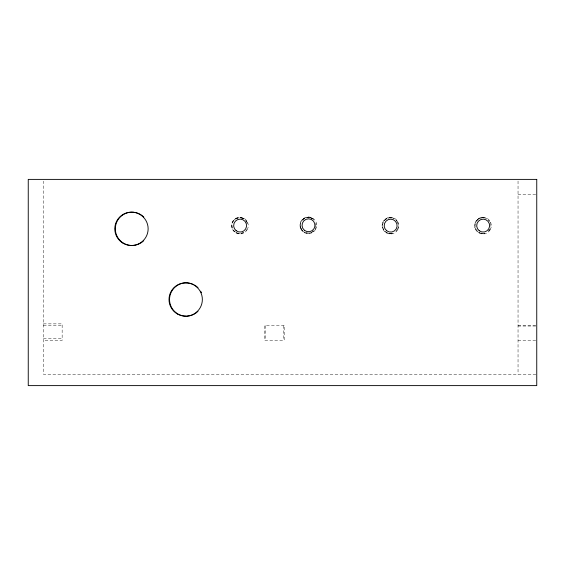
<?xml version="1.0" encoding="UTF-8"?>
<svg xmlns="http://www.w3.org/2000/svg" width="565" height="565" viewBox="0 0 565 565"><rect width="100%" height="100%" fill="white"/><g stroke="black" fill="none" stroke-linecap="round" stroke-linejoin="round"><path stroke-width="0.42" stroke-dasharray="2.83 2.12" d="M315.122 229.228L315.913 227.328A7.875 7.875 -90 0 0 315.913 223.253M397.492 228.938L398.099 227.674M488.513 231.177A7.875 7.875 -90 0 0 489.763 229.545L490.328 228.281M518.041 194.6L535.903 194.6M397.315 229.574L397.223 229.574A7.875 7.875 -90 0 1 396.016 231.205M43.441 323.858L62.15 323.858L62.15 340.413L43.441 340.413M43.441 325.694L62.15 325.694M518.041 325.694L535.903 325.694M518.041 326.033L535.903 326.033M43.441 338.576L62.15 338.576M518.041 340.413L535.903 340.413M535.903 374.312L43.441 374.312L43.441 181.146M480.977 233.218L483.054 233.486M388.48 233.246L390.556 233.514M306.336 232.9L308.412 233.168M237.936 233.197L240.012 233.465M486.988 218.789L485.053 217.998A7.875 7.875 -90 0 0 475.073 225.605L475.073 225.605A7.875 7.875 -90 0 0 484.982 233.218M392.555 218.026L394.497 218.81M310.453 217.68L312.353 218.471M310.411 217.68L311.675 218.203M242.053 217.984L243.953 218.768L242.011 217.984M246.559 221.649L247.343 223.549M518.041 181.075L518.041 374.312M283.284 325.694L283.284 340.413M265.479 325.694L265.479 340.413M489.431 229.545A7.882 7.882 0 0 1 488.64 230.675M484.643 233.218A7.882 7.882 0 0 1 474.727 225.605A7.882 7.882 0 0 1 484.65 217.998M477.213 220.039A7.875 7.875 -90 0 1 484.819 217.998M489.763 221.671A7.875 7.875 -90 0 0 488.513 220.039A7.875 7.875 -90 0 1 490.413 222.914M490.618 223.571A7.875 7.875 -90 0 1 490.618 227.646M392.484 233.246A7.875 7.875 -90 0 1 382.646 224.609A7.875 7.875 -90 0 1 394.384 218.81M396.016 220.068A7.875 7.875 -90 0 1 397.266 221.699M398.057 223.599A7.875 7.875 -90 0 0 397.583 222.306A7.875 7.875 -90 0 1 398.12 227.674M392.152 233.246A7.882 7.882 0 0 1 382.23 225.633A7.882 7.882 0 0 1 392.152 218.026M384.716 220.068A7.875 7.875 -90 0 1 392.322 218.026M396.086 220.068A7.875 7.875 -90 0 1 397.336 221.699M301.858 220.774A7.875 7.875 -90 0 1 309.677 217.532M310.347 217.68A7.875 7.875 -90 0 1 311.64 218.154M312.247 218.471A7.875 7.875 -90 0 1 313.872 219.721M313.872 230.859A7.875 7.875 -90 0 1 312.24 232.109M311.633 232.427A7.875 7.875 -90 0 1 302.741 230.859M302.275 230.351A7.875 7.875 -90 0 1 301.491 221.353M315.729 223.924A7.882 7.882 0 0 1 315.581 227.328M313.54 230.859A7.882 7.882 0 0 1 310.008 232.9M309.338 233.048A7.882 7.882 0 0 1 300.086 225.287A7.882 7.882 0 0 1 309.338 217.532M310.008 217.68A7.882 7.882 0 0 1 313.54 219.721M302.572 219.721A7.875 7.875 -90 0 1 310.178 217.68M302.572 230.859A7.875 7.875 -90 0 1 301.689 229.807M301.322 229.228A7.875 7.875 -90 0 1 300.269 225.287M235.972 218.768A7.875 7.875 -90 0 1 243.847 218.768M245.937 220.527A7.875 7.875 -90 0 1 246.728 221.649M246.721 229.531A7.875 7.875 -90 0 1 245.937 230.654M243.84 232.413A7.875 7.875 -90 0 1 235.972 232.413M235.393 232.046A7.875 7.875 -90 0 1 232.307 223.549M232.512 222.9A7.875 7.875 -90 0 1 235.393 219.135M243.508 232.413A7.882 7.882 0 0 1 235.626 232.413M235.047 232.046A7.882 7.882 0 0 1 235.047 219.135M235.626 218.768A7.882 7.882 0 0 1 243.508 218.768M235.803 218.768A7.875 7.875 -90 0 1 241.778 217.984M234.171 220.018A7.875 7.875 -90 0 1 235.224 219.135M245.542 220.018A7.875 7.875 -90 0 1 247.576 223.549M284.188 325.694L264.575 325.694L264.575 340.413L284.188 340.413L284.188 325.694M490.194 229.8A8.376 8.369 -90 0 0 482.948 217.228A8.376 8.369 -90 0 0 475.695 229.793A8.376 8.369 -90 0 0 490.194 229.8M397.696 229.821A8.376 8.369 -90 0 0 390.45 217.257A8.376 8.369 -90 0 0 383.197 229.821A8.376 8.369 -90 0 0 397.696 229.821M315.553 229.482A8.376 8.369 -90 0 0 308.306 216.911A8.376 8.369 -90 0 0 301.06 229.475A8.376 8.369 -90 0 0 315.553 229.482M247.159 229.778A8.376 8.369 -90 0 0 239.906 217.214A8.376 8.369 -90 0 0 232.66 229.778A8.376 8.369 -90 0 0 247.159 229.778"/><path stroke-width="0.85" d="M143.764 240.626A16.675 16.675 0 0 1 140.311 243.275M139.541 243.685A16.675 16.675 0 0 1 115.451 230.986A16.675 16.675 0 0 1 135.48 212.525M136.32 212.73A16.675 16.675 0 0 1 143.793 217.059M197.976 311.308A16.675 16.675 0 0 1 187.05 316.16M186.182 316.181A16.675 16.675 0 0 1 169.994 295.594A16.675 16.675 0 0 1 193.795 284.668M194.558 285.085A16.675 16.675 0 0 1 198.011 287.74M200.653 291.194A16.675 16.675 0 0 1 201.444 292.748M536.75 179.388L28.25 179.388L28.25 385.613L536.75 385.613L536.75 179.388M479.212 230.739A6.469 6.469 0 0 0 489.565 226.452A6.469 6.469 0 0 0 480.674 219.63A6.469 6.469 0 0 0 479.212 230.739M386.714 230.767A6.469 6.469 0 0 0 397.068 226.48A6.469 6.469 0 0 0 388.176 219.658A6.469 6.469 0 0 0 386.714 230.767M304.57 230.421A6.469 6.469 0 0 0 314.924 226.134A6.469 6.469 0 0 0 306.032 219.312A6.469 6.469 0 0 0 304.57 230.421M236.17 230.725A6.469 6.469 0 0 0 246.531 226.438A6.469 6.469 0 0 0 237.632 219.608A6.469 6.469 0 0 0 236.17 230.725M123.114 243.254A16.675 16.675 0 0 0 148.136 228.846A16.675 16.675 0 0 0 123.149 214.375A16.675 16.675 0 0 0 123.114 243.254M177.325 313.935A16.675 16.675 0 0 0 202.355 299.528A16.675 16.675 0 0 0 177.361 285.057A16.675 16.675 0 0 0 177.325 313.935"/></g></svg>
